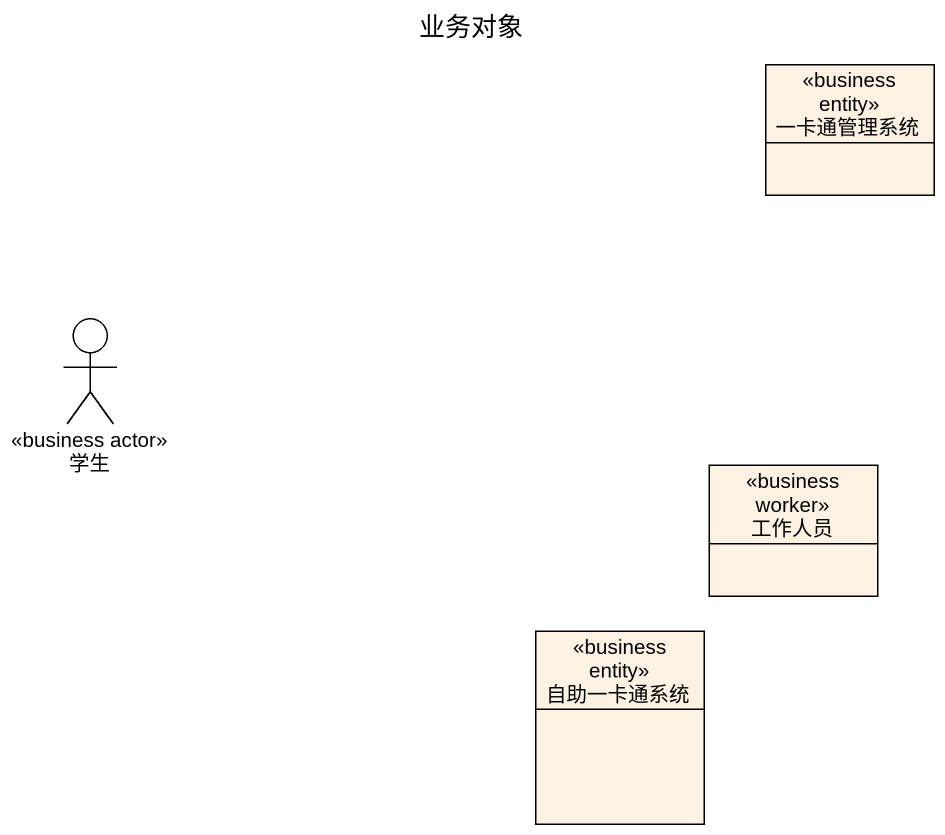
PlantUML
@startuml
title 业务对象
allowmixing
hide circle
hide empty members
class 一卡通管理系统 <<business entity>>
actor 学生 <<business actor>>
class 工作人员 <<business worker>>
class 自助一卡通系统 <<business entity>> #FCF2E3
@enduml
